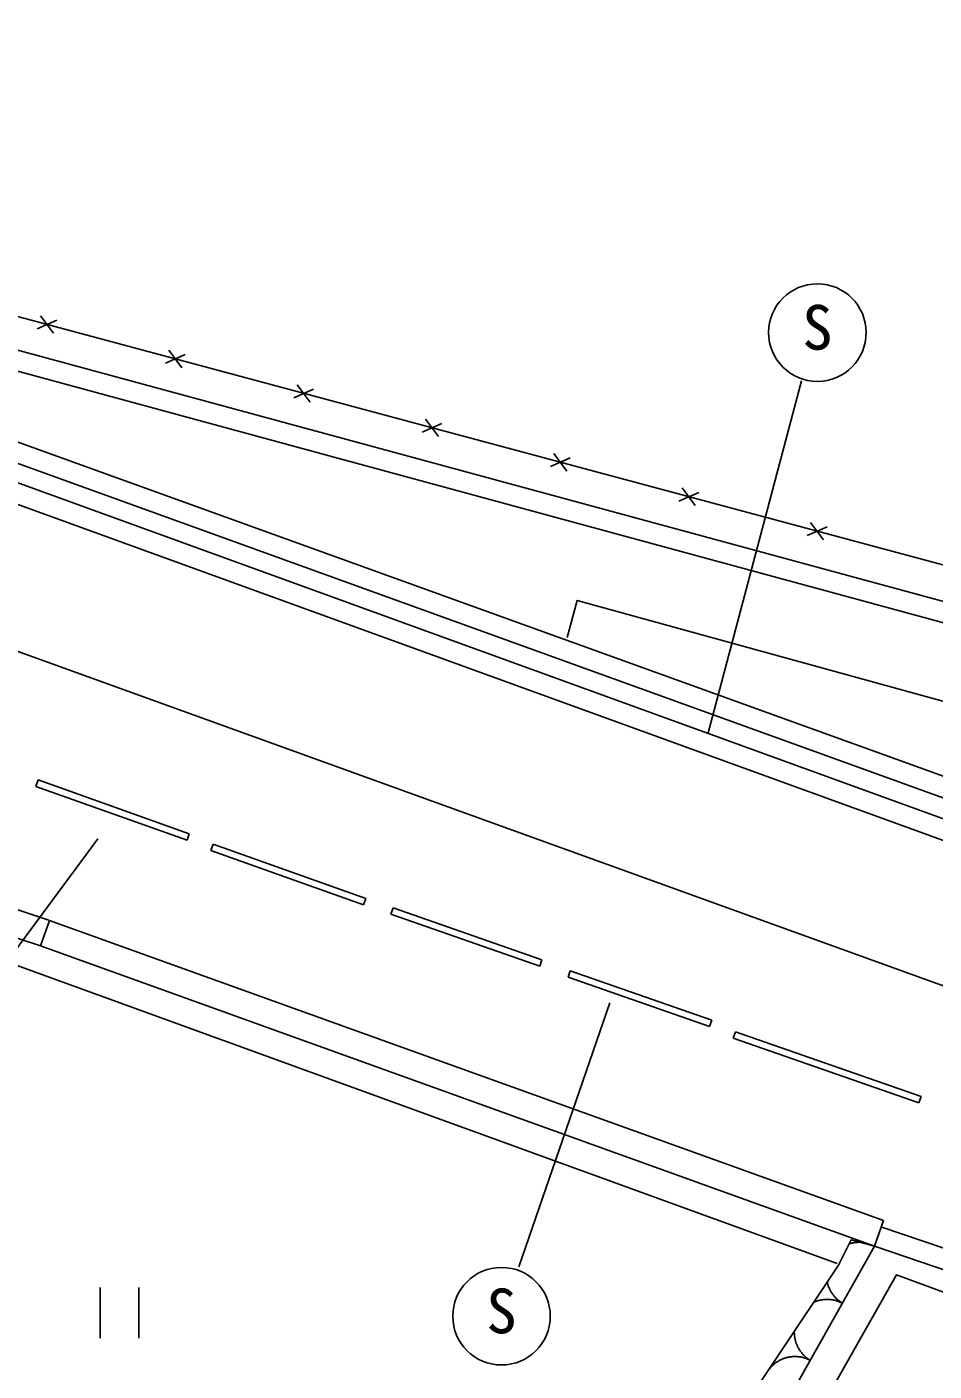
# Model space of a CAD drawing. Units: millimetres, scale not verified. Extents: x 40000 to 680000, y 20000 to 380000.
# Drawn here: x 133350 to 160144, y 269829 to 309528 of the extents above; entities that cross this region are included whole.
import ezdxf
from ezdxf.enums import TextEntityAlignment as Align

# ---------------------------------------------------------------- set-up
doc = ezdxf.new("R2010")
doc.units = ezdxf.units.MM
doc.header["$LTSCALE"] = 1000
doc.layers.add('M-BGD', color=7, linetype='Continuous', lineweight=25)
doc.styles.add('ＭＳ ゴシック', font='')
doc.styles.get('ＭＳ ゴシック').set_extended_font_data('MS Gothic')

msp = doc.modelspace()

# ---------------------------------------------------------------- linework, layer by layer
at = {"layer": 'M-BGD'}
for p, q in [((166456, 279020), (73949, 312447)), ((173447, 281410), (100048, 308050)), ((173243, 280846), (99889, 307469)), ((109896, 306278), (163223, 291792)), ((109738, 305699), (162008, 286822)), ((109738, 305699), (163066, 291213)), ((109535, 305134), (161804, 286258)), ((134134, 300479), (133755, 300995)), ((133651, 300609), (134238, 300866)), ((137442, 299592), (138028, 299849)), ((137925, 299462), (137546, 299978)), ((141715, 298445), (141336, 298961)), ((153471, 288679), (156229, 299077)), ((141232, 298575), (141819, 298831)), ((145023, 297558), (145610, 297814)), ((145506, 297428), (145127, 297944)), ((148814, 296540), (149400, 296797)), ((149297, 296411), (148917, 296927)), ((152604, 295523), (153191, 295780)), ((153087, 295394), (152708, 295910)), ((156395, 294506), (156981, 294763)), ((156878, 294377), (156498, 294893)), ((133680, 287287), (133613, 287099)), ((133613, 287099), (138079, 285505)), ((133680, 287287), (138146, 285693)), ((100820, 238820), (135446, 285550)), ((138146, 285693), (138079, 285505)), ((138854, 285390), (138787, 285201)), ((138787, 285201), (143296, 283600)), ((138854, 285390), (143363, 283788)), ((134003, 283144), (131823, 283872)), ((143363, 283788), (143296, 283600)), ((144165, 283513), (144099, 283324)), ((144165, 283513), (148561, 281976)), ((133749, 282385), (131570, 283113)), ((134020, 283138), (133749, 282385)), ((158652, 274277), (134020, 283138)), ((144099, 283324), (148495, 281788)), ((158382, 273524), (133749, 282385)), ((148561, 281976), (148495, 281788)), ((149399, 281650), (149333, 281461)), ((149399, 281650), (153576, 280196)), ((149333, 281461), (153510, 280008)), ((150570, 280708), (147879, 272905)), ((153576, 280196), (153510, 280008)), ((154276, 279849), (154210, 279660)), ((154210, 279660), (159696, 277752)), ((154276, 279849), (159762, 277941)), ((159762, 277941), (159696, 277752)), ((158382, 273524), (158652, 274277)), ((162142, 272874), (158575, 274092)), ((161948, 272306), (158382, 273524)), ((135519, 272302), (135519, 270802)), ((136659, 270802), (136659, 272302))]:
    msp.add_line(p, q, dxfattribs=at)
for points in [[(180863, 300771), (173063, 285017), (170873, 285570), (166164, 292092), (105515, 308366)], [(161768, 286899), (162228, 289111), (149604, 292588), (149306, 291494)], [(115044, 273687), (115945, 274941), (131828, 282250), (157286, 273005)], [(157981, 273633), (157964, 273634), (157947, 273634), (157931, 273634), (157914, 273634), (157897, 273633), (157880, 273633), (157863, 273631), (157846, 273630), (157829, 273628), (157813, 273626), (157796, 273624), (157779, 273622), (157762, 273619), (157746, 273616), (157729, 273612), (157713, 273608), (157696, 273604), (157680, 273600), (157664, 273596), (157647, 273591), (157634, 273587)], [(147293, 258128), (151506, 261020), (154097, 263961), (159030, 272671), (161518, 271756), (173645, 259868), (168303, 251728)], [(156987, 272462), (156991, 272446), (156995, 272429), (156999, 272413), (157003, 272397), (157008, 272380), (157013, 272364), (157019, 272348), (157024, 272332), (157030, 272317), (157037, 272301), (157043, 272285), (157050, 272270), (157057, 272254), (157064, 272239), (157072, 272224), (157080, 272209), (157088, 272194), (157096, 272180), (157105, 272165), (157113, 272151), (157123, 272136), (157132, 272122), (157142, 272108), (157151, 272095), (157161, 272081), (157172, 272068), (157182, 272055), (157193, 272041), (157204, 272029), (157215, 272016), (157227, 272004), (157238, 271991), (157250, 271979), (157262, 271967), (157275, 271956), (157287, 271944), (157300, 271933), (157313, 271922), (157326, 271912), (157339, 271901), (157352, 271891), (157366, 271881), (157380, 271871), (157394, 271862), (157408, 271852), (157422, 271843), (157432, 271837)], [(157432, 271837), (157417, 271845), (157402, 271852), (157386, 271859), (157371, 271866), (157355, 271873), (157340, 271879), (157324, 271885), (157308, 271891), (157292, 271897), (157276, 271902), (157260, 271907), (157244, 271911), (157227, 271916), (157211, 271920), (157194, 271924), (157178, 271927), (157161, 271930), (157145, 271933), (157128, 271936), (157111, 271938), (157095, 271941), (157078, 271942), (157061, 271944), (157044, 271945), (157027, 271946), (157010, 271946), (156993, 271947), (156976, 271947), (156960, 271947), (156943, 271946), (156926, 271945), (156909, 271944), (156892, 271942), (156875, 271941), (156858, 271939), (156842, 271936), (156825, 271934), (156808, 271931), (156792, 271928), (156775, 271924), (156759, 271920), (156742, 271916), (156726, 271912), (156710, 271907), (156694, 271902), (156678, 271897), (156662, 271891), (156646, 271886), (156630, 271880), (156614, 271873), (156599, 271867), (156586, 271861)], [(156016, 271008), (156016, 270991), (156016, 270974), (156016, 270957), (156017, 270940), (156017, 270923), (156018, 270907), (156020, 270890), (156022, 270873), (156024, 270856), (156026, 270839), (156028, 270823), (156031, 270806), (156034, 270789), (156038, 270773), (156042, 270756), (156046, 270740), (156050, 270724), (156054, 270707), (156059, 270691), (156065, 270675), (156070, 270659), (156076, 270643), (156082, 270627), (156088, 270612), (156094, 270596), (156101, 270581), (156108, 270565), (156116, 270550), (156123, 270535), (156131, 270520), (156139, 270505), (156148, 270490), (156156, 270476), (156165, 270462), (156174, 270447), (156184, 270433), (156193, 270419), (156203, 270406), (156213, 270392), (156224, 270379), (156234, 270366), (156245, 270353), (156256, 270340), (156267, 270327), (156279, 270315), (156291, 270303), (156302, 270291), (156315, 270279), (156327, 270267), (156339, 270256), (156352, 270245), (156365, 270234), (156378, 270223), (156391, 270213), (156405, 270202), (156418, 270192), (156432, 270183), (156446, 270173), (156460, 270164), (156475, 270155), (156482, 270150)], [(156483, 270150), (156467, 270158), (156452, 270165), (156437, 270172), (156422, 270179), (156406, 270186), (156390, 270192), (156375, 270198), (156359, 270204), (156343, 270209), (156327, 270215), (156310, 270220), (156294, 270224), (156278, 270229), (156261, 270233), (156245, 270237), (156228, 270240), (156212, 270243), (156195, 270246), (156179, 270249), (156162, 270251), (156145, 270253), (156128, 270255), (156111, 270257), (156094, 270258), (156078, 270259), (156061, 270259), (156044, 270260), (156027, 270260), (156010, 270259), (155993, 270259), (155976, 270258), (155959, 270257), (155943, 270255), (155926, 270254), (155909, 270251), (155892, 270249), (155876, 270246), (155859, 270244), (155842, 270240), (155826, 270237), (155809, 270233), (155793, 270229), (155777, 270225), (155760, 270220), (155744, 270215), (155728, 270210), (155712, 270204), (155696, 270199), (155680, 270192), (155665, 270186), (155649, 270180), (155634, 270173), (155618, 270166), (155603, 270158), (155588, 270151), (155573, 270143), (155558, 270134), (155544, 270126), (155529, 270117), (155515, 270108), (155501, 270099), (155487, 270090), (155473, 270080), (155459, 270070), (155446, 270060), (155432, 270049), (155419, 270039), (155406, 270028), (155393, 270017), (155381, 270006), (155369, 269994), (155356, 269982), (155344, 269970), (155333, 269958), (155321, 269946), (155310, 269933), (155299, 269921), (155288, 269908), (155277, 269895), (155267, 269881), (155257, 269868), (155247, 269854), (155237, 269840)]]:
    msp.add_lwpolyline(points, dxfattribs=at)
msp.add_lwpolyline([(158382, 273524), (153634, 265089), (150648, 261478), (146746, 258769), (146380, 259622), (150117, 262170), (157320, 272961), (157697, 273710)], close=True, dxfattribs=at)
for centre in [(156698, 300500), (147368, 271451)]:
    msp.add_circle(centre, 1440, dxfattribs=at)

# ---------------------------------------------------------------- texts
at = {"layer": 'M-BGD', "style": 'ＭＳ ゴシック'}
for p in [(156248, 299600), (146918, 270551)]:
    msp.add_text('S', height=1320, dxfattribs=at).set_placement(p, align=Align.BOTTOM_LEFT)

doc.saveas('drawing.dxf')
